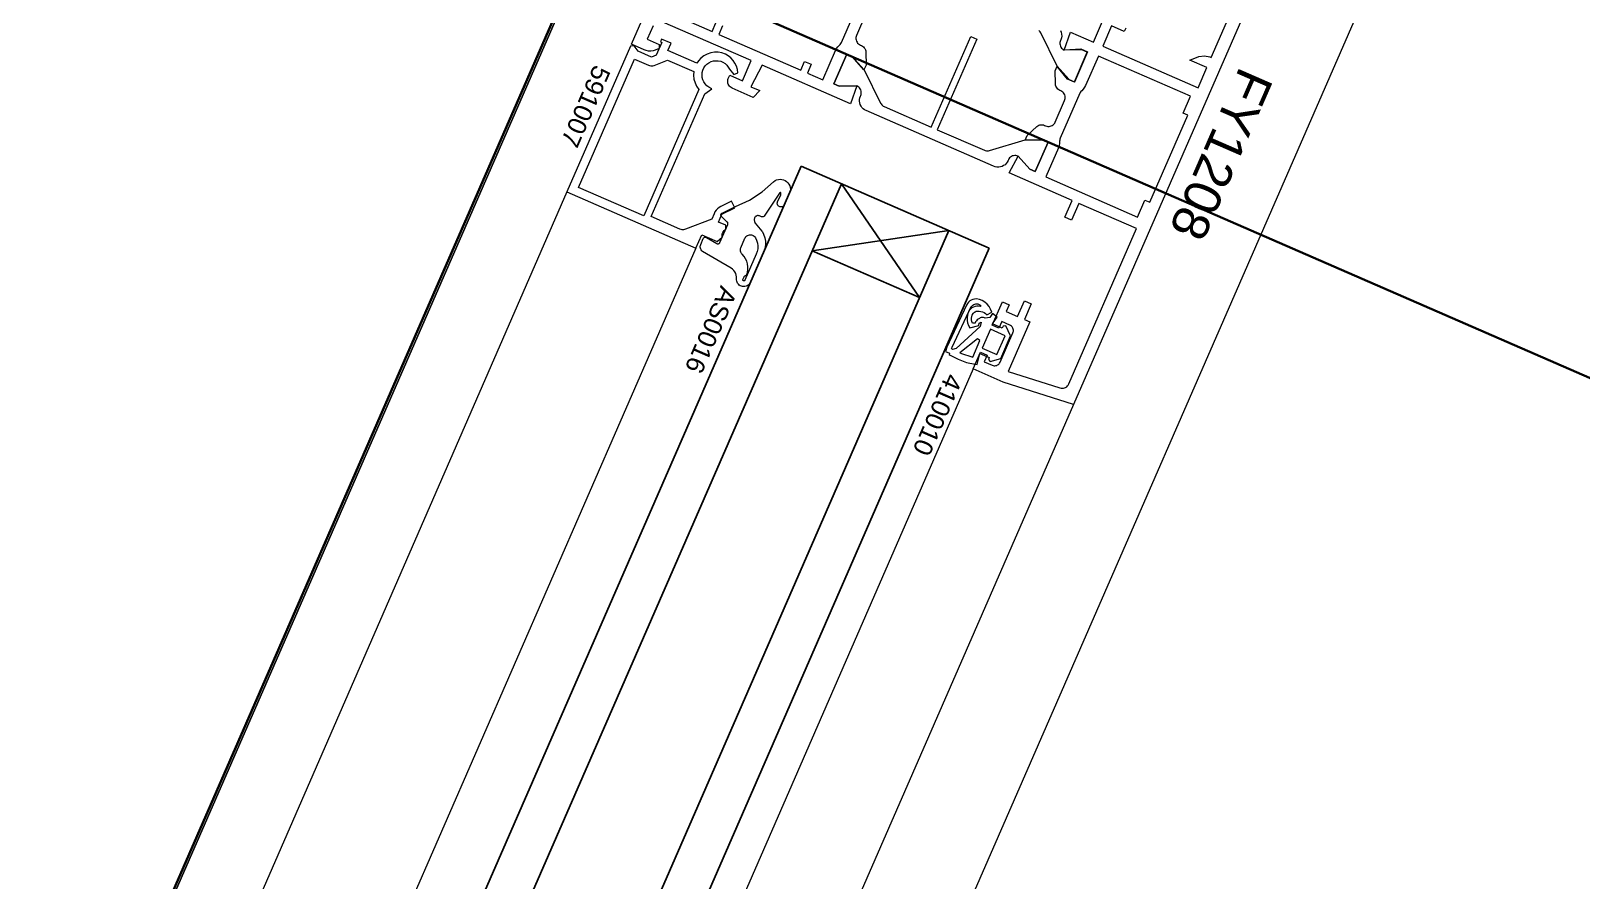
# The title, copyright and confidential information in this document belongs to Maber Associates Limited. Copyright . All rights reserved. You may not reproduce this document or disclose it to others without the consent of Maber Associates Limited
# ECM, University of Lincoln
# Model space of a CAD drawing. Header units: millimetres. Extents: x -37281 to 954596, y -59787 to 956680.
# Drawn here: x 3481.7 to 3693.5, y -19495.4 to -19379.3 of the extents above; entities that cross this region are included whole.
import ezdxf

# ---------------------------------------------------------------- set-up
doc = ezdxf.new("R2010")
doc.units = ezdxf.units.MM
doc.header["$MEASUREMENT"] = 0
doc.linetypes.add('Dot & Dashed', pattern=[670.277762, 352.777767, -176.388884, 0, -141.111112])
for name, color, linetype, lineweight in [('0_Pen_No__2', 8, 'Continuous', 15), ('0_Pen_No__5', 7, 'Continuous', 25), ('0_Pen_No__7', 7, 'Continuous', 35), ('0_Pen_No__9', 7, 'Continuous', 13), ('New_A-20-M_Roof_Pen_No__93', 8, 'Continuous', 13), ('New_A-25-M_Curtain_Wall_Pen_No__90', 8, 'Continuous', 20), ('New_A-25-M_Wall_Ext_Pen_No__87', 8, 'Continuous', 20)]:
    doc.layers.add(name, color=color, linetype=linetype, lineweight=lineweight)
for name, color, linetype in [('New_A-20-M_Roof', 7, 'Continuous'), ('New_A-25-M_Curtain_Wall', 7, 'Continuous'), ('New_A-25-M_Wall_Ext', 7, 'Continuous'), ('New_ArchiCAD Windows', 7, 'Continuous')]:
    doc.layers.add(name, color=color, linetype=linetype)
doc.layers.add('New_A-25-M_Curtain_Wall_Pen_No__69', color=7, linetype='Continuous', lineweight=20, true_color=0x606060)
doc.layers.add('New_ArchiCAD Windows_Pen_No__23', color=7, linetype='Continuous', lineweight=30, true_color=0x2a2a2a)
doc.styles.add('GENERATED_STYLE_3', font='')
doc.styles.get('GENERATED_STYLE_3').set_extended_font_data('Arial')

# ---------------------------------------------------------------- blocks, each defined once
blk = doc.blocks.new('Wall_2_3', base_point=(10092.6, -4631.3))
at = {"layer": 'New_A-25-M_Wall_Ext_Pen_No__87', "linetype": 'Continuous', "flags": 128}
for points in [[(10000.93, -4591.33), (2142.47, -22613.27)], [(2234.14, -22653.24), (10092.6, -4631.3)]]:
    blk.add_lwpolyline(points, dxfattribs=at)
blk = doc.blocks.new('Wall_4_3', base_point=(9982.59, -4632.6))
at = {"layer": 'New_A-25-M_Wall_Ext_Pen_No__87', "linetype": 'Continuous', "flags": 128}
blk.add_lwpolyline([(2142.18, -22613.14), (4865.77, -16367.08)], dxfattribs=at)
blk = doc.blocks.new('Triple Window 19[12]_3')
at = {"layer": 'New_ArchiCAD Windows_Pen_No__23', "linetype": 'Continuous'}
for p, q in [((3557.65, -19367.03), (3532.67, -19424.32)), ((3731.81, -19442.97), (3557.65, -19367.03)), ((3532.67, -19424.32), (3497.69, -19504.52))]:
    blk.add_line(p, q, dxfattribs=at)
blk = doc.blocks.new('Wall_139_3', base_point=(10165.92, -4712.54))
at = {"layer": 'New_ArchiCAD Windows', "color": 251, "linetype": 'Continuous', "lineweight": 20, "true_color": 0x606060}
blk.add_blockref('Triple Window 19[12]_3', (0, 0), dxfattribs=at)
blk = doc.blocks.new('Morph_1_3')
at = {"layer": 'New_A-20-M_Roof_Pen_No__93', "linetype": 'Continuous', "flags": 128}
blk.add_lwpolyline([(2064.53, -22792.01), (10012.82, -4564.06)], dxfattribs=at)
blk = doc.blocks.new('Beam_4_3', base_point=(10000.93, -4591.33))
at = {"layer": 'New_A-25-M_Curtain_Wall_Pen_No__69', "linetype": 'Dot & Dashed'}
blk.add_line((10000.93, -4591.33), (2142.47, -22613.27), dxfattribs=at)
at = {"layer": 'New_A-25-M_Curtain_Wall_Pen_No__90', "linetype": 'Continuous'}
blk.add_line((10000.93, -4591.33), (2142.47, -22613.27), dxfattribs=at)

msp = doc.modelspace()

# ---------------------------------------------------------------- linework, layer by layer
at = {"layer": '0_Pen_No__2', "linetype": 'Continuous', "flags": 128}
for points in [[(3655.59, -19357.91), (3624.01, -19430.33), (3614.44, -19427.25), (3610.32, -19425.45)], [(3566.61, -19378.57), (3565.81, -19380.41), (3567.46, -19381.13), (3567.45, -19381.68), (3566.92, -19381.89), (3566.62, -19381.98), (3566.31, -19382.02), (3566, -19382.02), (3565.69, -19381.96), (3565.39, -19381.86), (3563.65, -19381.1), (3572.85, -19360.02)], [(3628.02, -19381.35), (3641.04, -19387.03), (3642.24, -19384.28), (3639.92, -19383.27), (3641.13, -19382.79), (3641.89, -19382.66), (3642.66, -19382.82), (3642.84, -19382.9), (3650.51, -19365.3)], [(3576.11, -19378.57), (3575.59, -19379.76), (3586.77, -19384.64), (3587.29, -19383.44), (3588.2, -19383.84), (3587.69, -19385.04), (3589.79, -19385.95), (3591.53, -19381.97), (3591.67, -19381.7), (3591.86, -19381.45), (3592.07, -19381.24), (3592.18, -19381.13), (3592.27, -19381.01), (3592.33, -19380.88), (3595, -19374.77)], [(3567.79, -19376.36), (3574.67, -19379.36), (3575.19, -19378.17)], [(3595.68, -19376.96), (3594.4, -19379.89), (3594.35, -19380.04), (3594.32, -19380.19), (3594.32, -19380.35), (3594.34, -19380.51), (3594.39, -19380.66), (3594.46, -19380.8), (3594.55, -19380.93), (3594.65, -19381.04), (3594.78, -19381.13), (3594.92, -19381.21), (3595.06, -19381.27), (3595.21, -19381.35), (3595.33, -19381.45), (3595.45, -19381.57), (3595.54, -19381.7), (3595.6, -19381.85), (3595.65, -19382.01), (3595.66, -19382.17), (3595.69, -19383.94), (3595.41, -19384.58), (3593.79, -19382.79), (3593.06, -19382.47), (3591.3, -19386.5), (3592.03, -19386.82), (3594.45, -19386.78), (3593.59, -19389.25), (3581.49, -19383.97), (3579.97, -19386.91), (3581.17, -19387.43), (3580.29, -19388.36), (3577.4, -19387.1), (3577.27, -19387.02), (3577.14, -19386.93), (3577.03, -19386.82), (3576.94, -19386.69), (3576.87, -19386.55), (3576.83, -19386.4), (3576.81, -19386.24), (3576.81, -19386.08), (3576.84, -19385.93), (3576.89, -19385.78), (3577.09, -19385.32), (3578.83, -19386.08), (3580.03, -19383.33), (3567.93, -19378.06)], [(3610.32, -19425.45), (3611.32, -19423.16), (3612.23, -19423.56), (3611.83, -19424.48), (3612.93, -19424.95), (3613.05, -19425), (3613.18, -19425.02), (3613.3, -19425.02), (3613.43, -19425), (3613.55, -19424.97), (3613.66, -19424.91), (3613.76, -19424.84), (3613.85, -19424.75), (3613.93, -19424.65), (3613.99, -19424.54), (3615.75, -19420.51), (3615.79, -19420.39), (3615.81, -19420.27), (3615.81, -19420.14), (3615.79, -19420.02), (3615.76, -19419.9), (3615.7, -19419.78), (3615.63, -19419.68), (3615.54, -19419.59), (3615.44, -19419.51), (3615.33, -19419.45), (3614.23, -19418.98), (3613.83, -19419.89), (3612.92, -19419.49), (3614.31, -19416.28), (3615.23, -19416.68), (3614.83, -19417.6), (3616.39, -19418.28), (3617.31, -19416.17), (3618.23, -19416.57), (3617.31, -19418.68), (3618.04, -19419), (3615.09, -19425.78), (3622.16, -19428.05), (3622.32, -19428.09), (3622.49, -19428.1), (3622.65, -19428.09), (3622.81, -19428.04), (3622.95, -19427.98), (3623.09, -19427.89), (3623.21, -19427.78), (3623.31, -19427.65), (3623.39, -19427.5), (3632.64, -19406.28), (3624.76, -19402.84), (3623.76, -19405.13), (3622.84, -19404.73), (3623.84, -19402.44), (3615.23, -19398.68), (3616.45, -19396.38), (3618.07, -19398.17), (3618.8, -19398.49), (3620.56, -19394.46), (3619.82, -19394.14), (3617.41, -19394.18), (3617.69, -19393.54), (3619.01, -19392.35), (3619.14, -19392.25), (3619.28, -19392.17), (3619.43, -19392.12), (3619.6, -19392.1), (3619.76, -19392.1), (3619.92, -19392.12), (3620.07, -19392.18), (3620.22, -19392.24), (3620.37, -19392.29), (3620.52, -19392.32), (3620.68, -19392.32), (3620.83, -19392.3), (3620.98, -19392.25), (3621.12, -19392.18), (3621.25, -19392.09), (3621.37, -19391.99), (3621.46, -19391.86), (3621.53, -19391.72), (3622.81, -19388.79), (3622.86, -19388.64), (3622.89, -19388.49), (3622.89, -19388.33), (3622.87, -19388.17), (3622.83, -19388.02), (3622.76, -19387.88), (3622.67, -19387.75), (3622.56, -19387.64), (3622.43, -19387.55), (3622.3, -19387.47), (3622.15, -19387.41), (3622.01, -19387.33), (3621.88, -19387.23), (3621.77, -19387.11), (3621.68, -19386.98), (3621.61, -19386.83), (3621.57, -19386.67), (3621.55, -19386.51), (3621.53, -19384.74), (3621.81, -19384.09), (3623.42, -19385.89), (3624.16, -19386.21), (3625.91, -19382.18), (3625.18, -19381.86), (3622.76, -19381.89), (3623.62, -19379.43), (3626.74, -19380.79), (3628.54, -19376.67)], [(3622.26, -19379.22), (3622.35, -19379.46), (3622.4, -19379.72), (3622.41, -19379.98), (3622.37, -19380.24), (3622.29, -19380.49), (3622.25, -19380.58), (3622.2, -19380.73), (3622.17, -19380.88), (3622.17, -19381.04), (3622.19, -19381.19), (3622.23, -19381.34), (3622.3, -19381.48), (3622.39, -19381.61), (3622.5, -19381.73), (3622.63, -19381.82), (3622.76, -19381.89), (3622.78, -19381.85), (3625.02, -19381.73), (3625.93, -19382.13), (3624.14, -19386.26), (3623.22, -19385.86), (3621.79, -19384.14), (3621.81, -19384.09), (3619.54, -19379.55), (3619.47, -19379.42), (3619.39, -19379.32), (3619.28, -19379.22)], [(3631.16, -19378.9), (3630.96, -19379.36), (3629.22, -19378.6), (3628.02, -19381.35)], [(3577.65, -19385.21), (3578.18, -19385), (3578.12, -19384.54), (3577.99, -19384.1), (3577.8, -19383.69), (3577.55, -19383.3), (3577.24, -19382.96), (3576.88, -19382.67), (3576.49, -19382.44), (3576.01, -19382.28), (3575.5, -19382.2), (3574.99, -19382.2), (3574.49, -19382.28), (3574.01, -19382.45), (3573.56, -19382.69), (3573.15, -19383), (3572.81, -19383.37), (3572.57, -19383.68), (3568.63, -19381.96), (3569.07, -19380.95), (3567.78, -19380.39), (3567.62, -19380.76), (3567.81, -19380.84), (3567.05, -19382.58), (3566.39, -19382.84), (3564.6, -19382.06), (3564.05, -19381.32), (3563.53, -19381.38), (3554.86, -19401.27), (3572.46, -19408.94), (3573.26, -19407.11), (3575.37, -19408.03), (3576.06, -19407.46), (3576.03, -19407.3), (3576.04, -19407.14), (3576.07, -19406.98), (3576.13, -19406.82), (3576.21, -19406.68), (3576.31, -19406.55), (3576.43, -19406.45), (3576.57, -19406.36), (3576.55, -19405.82), (3575.54, -19405.38), (3576, -19404.32), (3577.79, -19403.43), (3577.34, -19402.54), (3575.88, -19403.27), (3575.64, -19403.41), (3575.42, -19403.58), (3575.23, -19403.78), (3575.07, -19404.01), (3574.94, -19404.26), (3574.63, -19404.98), (3571.06, -19406.38), (3570.91, -19406.42), (3570.75, -19406.44), (3570.59, -19406.44), (3570.44, -19406.41), (3570.29, -19406.36), (3566.37, -19404.65)], [(3566.37, -19404.65), (3573.68, -19387.88), (3574.62, -19387.18), (3574.24, -19386.95), (3573.97, -19386.76), (3573.74, -19386.52), (3573.55, -19386.24), (3573.41, -19385.94), (3573.33, -19385.62), (3573.3, -19385.28), (3573.33, -19384.95), (3573.41, -19384.63), (3573.55, -19384.33), (3573.74, -19384.05), (3573.97, -19383.81), (3574.24, -19383.62), (3574.54, -19383.47), (3574.86, -19383.37), (3575.19, -19383.34), (3575.52, -19383.35), (3575.85, -19383.43), (3576.16, -19383.56), (3576.44, -19383.74), (3576.68, -19383.96), (3576.89, -19384.23), (3577.04, -19384.52), (3577.65, -19385.21)]]:
    msp.add_lwpolyline(points, dxfattribs=at)
for points in [[(3609.99, -19380.04), (3610.82, -19380.39), (3605.42, -19392.77), (3611.85, -19395.57), (3611.98, -19395.62), (3612.12, -19395.65), (3612.26, -19395.66), (3612.4, -19395.65), (3612.54, -19395.62), (3617.42, -19394.16), (3619.82, -19394.14), (3620.56, -19394.46), (3618.8, -19398.49), (3618.07, -19398.17), (3616.45, -19396.38), (3616.3, -19396.33), (3616.15, -19396.3), (3615.99, -19396.3), (3615.83, -19396.32), (3615.68, -19396.36), (3615.54, -19396.43), (3615.41, -19396.52), (3615.3, -19396.63), (3615.21, -19396.76), (3615.13, -19396.89), (3615.09, -19396.99), (3614.98, -19397.19), (3614.84, -19397.38), (3614.67, -19397.55), (3614.48, -19397.68), (3614.27, -19397.78), (3614.04, -19397.85), (3613.81, -19397.88), (3613.57, -19397.88), (3613.34, -19397.84), (3613.12, -19397.76), (3595.7, -19390.17), (3595.49, -19390.06), (3595.31, -19389.91), (3595.14, -19389.75), (3595.01, -19389.55), (3594.91, -19389.34), (3594.84, -19389.12), (3594.8, -19388.88), (3594.81, -19388.65), (3594.85, -19388.42), (3594.93, -19388.19), (3594.97, -19388.1), (3595.02, -19387.95), (3595.05, -19387.8), (3595.05, -19387.64), (3595.03, -19387.49), (3594.98, -19387.34), (3594.91, -19387.19), (3594.82, -19387.07), (3594.71, -19386.95), (3594.59, -19386.86), (3594.45, -19386.78), (3592.03, -19386.82), (3591.3, -19386.5), (3593.06, -19382.47), (3593.79, -19382.79), (3595.42, -19384.57), (3597.67, -19389.13), (3597.74, -19389.25), (3597.83, -19389.36), (3597.93, -19389.46), (3598.04, -19389.54), (3598.17, -19389.61), (3604.6, -19392.41)], [(3565.33, -19404.53), (3556.44, -19400.65), (3564.07, -19383.14), (3565.98, -19383.97), (3566.13, -19384.02), (3566.29, -19384.05), (3566.44, -19384.05), (3566.6, -19384.03), (3566.75, -19383.99), (3568.6, -19383.26), (3572.18, -19384.82), (3572.15, -19385.34), (3572.2, -19385.86), (3572.34, -19386.36), (3572.56, -19386.83), (3572.86, -19387.26)], [(3627.42, -19382.73), (3625.68, -19386.71), (3625.54, -19386.98), (3625.36, -19387.23), (3625.14, -19387.44), (3625.04, -19387.55), (3624.95, -19387.67), (3624.88, -19387.8), (3622.22, -19393.91), (3622.17, -19394.05), (3622.14, -19394.2), (3622.13, -19394.34), (3622.12, -19394.65), (3622.07, -19394.95), (3621.96, -19395.24), (3620.23, -19399.22), (3632.78, -19404.7), (3633.78, -19402.41), (3634.43, -19402.69), (3639.62, -19390.77), (3638.98, -19390.49), (3639.98, -19388.2)]]:
    msp.add_lwpolyline(points, close=True, dxfattribs=at)
at = {"layer": '0_Pen_No__5', "linetype": 'Continuous'}
for p, q in [((3586.83, -19397.75), (3464.56, -19678.17)), ((3586.83, -19397.75), (3612.5, -19408.95)), ((3592.33, -19400.15), (3470.06, -19680.57)), ((3603, -19415.71), (3592.33, -19400.15)), ((3607, -19406.55), (3484.72, -19686.96)), ((3607, -19406.55), (3588.33, -19409.32)), ((3612.5, -19408.95), (3490.22, -19689.36)), ((3588.33, -19409.32), (3603, -19415.71))]:
    msp.add_line(p, q, dxfattribs=at)
at = {"layer": '0_Pen_No__9', "linetype": 'Continuous'}
for p, q in [((3554.86, -19401.27), (3438.98, -19667.02)), ((3572.46, -19408.94), (3456.58, -19674.69)), ((3610.32, -19425.45), (3494.44, -19691.2)), ((3624.01, -19430.33), (3507.73, -19697))]:
    msp.add_line(p, q, dxfattribs=at)
at = {"layer": '0_Pen_No__9', "linetype": 'Continuous', "flags": 128}
for points in [[(3573.37, -19409.4), (3573.27, -19409.31), (3573.18, -19409.2), (3573.12, -19409.09), (3573.08, -19408.96), (3573.05, -19408.83), (3573.05, -19408.7), (3573.07, -19408.57), (3573.12, -19408.44), (3573.47, -19407.64), (3573.49, -19407.59), (3573.52, -19407.55), (3573.56, -19407.52), (3573.6, -19407.49), (3573.65, -19407.47), (3573.7, -19407.46), (3573.75, -19407.46), (3573.8, -19407.46), (3573.85, -19407.48), (3573.89, -19407.5), (3575.31, -19408.33), (3575.35, -19408.35), (3575.4, -19408.36), (3575.45, -19408.37), (3575.5, -19408.37), (3575.55, -19408.35), (3575.6, -19408.33), (3575.64, -19408.31), (3575.68, -19408.27), (3575.71, -19408.23), (3575.73, -19408.19), (3576.81, -19405.72), (3576.82, -19405.68), (3576.83, -19405.63), (3576.83, -19405.59), (3576.83, -19405.54), (3576.82, -19405.5), (3576.8, -19405.46), (3576.77, -19405.42), (3576.74, -19405.39), (3575.97, -19404.65), (3575.93, -19404.61), (3575.91, -19404.57), (3575.89, -19404.52), (3575.88, -19404.47), (3575.87, -19404.42), (3575.88, -19404.37), (3575.89, -19404.33), (3575.91, -19404.28), (3575.94, -19404.24), (3575.98, -19404.2), (3576.02, -19404.17), (3576.06, -19404.15), (3577.88, -19403.27), (3579.76, -19402.38), (3581.51, -19401.24), (3583.08, -19399.87), (3583.28, -19399.73), (3583.49, -19399.63), (3583.72, -19399.57), (3583.96, -19399.54), (3584.2, -19399.56), (3584.43, -19399.62), (3584.65, -19399.72), (3584.85, -19399.85), (3585.02, -19400.02), (3585.16, -19400.21), (3585.27, -19400.42), (3585.34, -19400.65), (3585.37, -19400.89), (3585.36, -19401.13), (3584.53, -19403.02), (3584.5, -19403.09), (3584.44, -19403.16), (3584.38, -19403.21), (3584.32, -19403.26), (3584.24, -19403.29), (3584.16, -19403.31), (3584.08, -19403.32), (3584, -19403.31), (3583.92, -19403.29), (3583.84, -19403.26), (3583.77, -19403.21), (3583.71, -19403.16), (3583.66, -19403.09), (3583.62, -19403.02), (3583.59, -19402.94), (3583.58, -19402.86), (3583.58, -19402.78), (3583.59, -19402.7), (3583.62, -19402.62), (3584.04, -19401.65), (3584.06, -19401.6), (3584.07, -19401.55), (3584.07, -19401.51), (3584.07, -19401.46), (3584.05, -19401.41), (3584.03, -19401.37), (3584.01, -19401.33), (3583.96, -19401.35), (3583.93, -19401.38), (3583.89, -19401.41), (3583.86, -19401.44), (3581.77, -19404.58), (3581.72, -19404.65), (3581.66, -19404.67), (3581.61, -19404.69), (3581.56, -19404.69), (3581.52, -19404.69), (3581.47, -19404.68), (3581.42, -19404.67), (3581.14, -19404.55), (3581.06, -19404.52), (3580.97, -19404.51), (3580.89, -19404.51), (3580.8, -19404.52), (3580.72, -19404.56), (3580.64, -19404.6), (3580.58, -19404.66), (3580.52, -19404.73), (3580.48, -19404.8), (3580.46, -19404.89), (3580.44, -19404.97), (3580.44, -19405.06), (3580.48, -19405.37), (3580.49, -19405.41), (3580.5, -19405.46), (3580.52, -19405.5), (3580.55, -19405.53), (3581.48, -19406.62), (3581.52, -19406.68), (3581.55, -19406.74), (3581.69, -19407.05), (3581.86, -19407.52), (3581.95, -19408.02), (3581.95, -19408.52), (3581.87, -19409.02), (3581.71, -19409.49), (3579.92, -19413.61), (3579.84, -19413.76), (3579.74, -19413.89), (3579.61, -19414), (3579.47, -19414.09), (3579.32, -19414.16), (3579.16, -19414.2), (3579, -19414.21), (3578.83, -19414.2), (3578.67, -19414.16), (3578.52, -19414.09), (3578.38, -19414), (3578.26, -19413.88), (3578.16, -19413.75), (3578.08, -19413.61), (3578.03, -19413.45), (3578, -19413.28), (3578, -19413.12), (3578.01, -19412.88), (3577.97, -19412.64), (3577.9, -19412.4), (3577.79, -19412.19), (3577.64, -19411.99), (3577.47, -19411.82), (3577.27, -19411.68)], [(3579.15, -19407.61), (3579.22, -19407.49), (3579.3, -19407.38), (3579.4, -19407.29), (3579.51, -19407.22), (3579.64, -19407.16), (3579.77, -19407.13), (3579.91, -19407.13), (3580.04, -19407.14), (3580.17, -19407.18), (3580.29, -19407.24), (3580.4, -19407.31), (3580.5, -19407.41), (3580.58, -19407.52), (3580.75, -19407.87), (3580.86, -19408.25), (3580.92, -19408.64), (3580.91, -19409.03), (3580.84, -19409.42), (3580.71, -19409.79), (3579.16, -19413.34), (3579.15, -19413.36), (3579.14, -19413.38), (3579.12, -19413.4), (3579.1, -19413.41), (3579.07, -19413.42), (3579.05, -19413.43), (3579.03, -19413.43), (3579, -19413.43), (3578.98, -19413.42), (3578.95, -19413.41), (3578.93, -19413.4), (3578.91, -19413.38), (3578.9, -19413.36), (3578.89, -19413.34), (3578.88, -19413.31), (3578.88, -19413.29), (3578.88, -19413.27), (3578.88, -19413.24), (3578.89, -19413.22), (3579.03, -19412.88), (3579.06, -19412.84), (3579.08, -19412.8), (3579.12, -19412.77), (3579.15, -19412.74), (3579.19, -19412.72), (3579.24, -19412.71), (3579.28, -19412.7), (3579.33, -19412.7), (3579.37, -19412.62), (3579.49, -19412.26), (3579.56, -19411.88), (3579.57, -19411.5), (3579.52, -19411.11), (3579.42, -19410.75), (3579.25, -19410.4), (3579.04, -19410.08), (3578.78, -19409.79), (3578.7, -19409.7), (3578.63, -19409.6), (3578.58, -19409.49), (3578.54, -19409.37), (3578.53, -19409.25), (3578.53, -19409.13), (3578.55, -19409.01), (3578.59, -19408.89)], [(3609.41, -19416.73), (3606.74, -19422.5), (3606.53, -19423.08), (3607.11, -19423.31), (3607.04, -19423.47), (3607.18, -19423.56), (3608.26, -19424.13), (3609.41, -19424.55), (3610.59, -19424.82), (3610.88, -19424.86), (3611.21, -19423.33), (3612.52, -19423.9), (3612.4, -19424.18), (3612.64, -19424.45), (3614.11, -19424.02), (3615.44, -19420.95), (3614.76, -19419.58), (3614.4, -19419.59), (3614.28, -19419.87), (3612.97, -19419.3), (3613.62, -19418.36), (3612.96, -19417.9), (3612.6, -19418.43), (3611.98, -19418.52), (3611.87, -19418.46), (3611.75, -19418.43), (3611.64, -19418.42), (3611.52, -19418.42), (3611.4, -19418.44), (3611.29, -19418.48), (3611.18, -19418.54), (3611.02, -19418.63), (3610.88, -19418.74), (3610.76, -19418.87), (3610.66, -19419.02), (3610.59, -19419.19), (3610.21, -19419.2), (3610.14, -19418.98), (3610.1, -19418.76), (3610.1, -19418.53), (3610.13, -19418.31), (3610.2, -19418.09), (3610.3, -19417.89), (3610.39, -19417.79), (3610.49, -19417.7), (3610.61, -19417.63), (3610.73, -19417.58), (3610.86, -19417.56), (3611, -19417.55), (3611.13, -19417.57), (3611.37, -19417.6), (3611.6, -19417.66), (3611.82, -19417.76), (3612.02, -19417.88), (3612.2, -19418.04), (3612.85, -19417.69), (3612.71, -19417.3), (3612.51, -19416.93), (3612.24, -19416.61), (3611.92, -19416.33), (3611.56, -19416.12), (3611.17, -19415.96), (3610.76, -19415.88), (3610.52, -19415.9), (3610.29, -19415.95), (3610.06, -19416.05), (3609.86, -19416.17), (3609.68, -19416.33), (3609.53, -19416.52)], [(3607.46, -19422.5), (3610.07, -19416.92), (3610.17, -19416.81), (3610.28, -19416.72), (3610.41, -19416.65), (3610.55, -19416.6), (3610.69, -19416.57), (3610.83, -19416.56), (3610.98, -19416.58), (3611.12, -19416.63), (3611.25, -19416.69), (3611.37, -19416.77), (3611.29, -19416.93), (3611.06, -19416.89), (3610.82, -19416.89), (3610.59, -19416.93), (3610.36, -19417.01), (3610.15, -19417.12), (3609.97, -19417.27), (3609.8, -19417.44), (3609.65, -19417.76), (3609.54, -19418.11), (3609.49, -19418.46), (3609.5, -19418.82), (3609.57, -19419.17), (3609.69, -19419.51), (3609.87, -19419.82), (3611.11, -19419.52), (3611.13, -19419.2), (3611.42, -19419.08), (3611.3, -19419.67), (3608, -19422.66), (3607.5, -19422.81), (3607.38, -19422.67)], [(3611.56, -19422.61), (3613.57, -19423.49), (3614.69, -19420.92), (3612.68, -19420.04)], [(3610.14, -19423.81), (3610.26, -19423.84), (3611.24, -19421.58), (3610.93, -19421.34), (3608.52, -19423.26), (3608.75, -19423.36)]]:
    msp.add_lwpolyline(points, close=True, dxfattribs=at)

# ---------------------------------------------------------------- block references
at = {"layer": 'New_A-20-M_Roof', "linetype": 'Continuous', "lineweight": 0}
msp.add_blockref('Morph_1_3', (0, 0), dxfattribs=at)
at = {"layer": 'New_A-25-M_Curtain_Wall', "color": 8, "lineweight": 20}
msp.add_blockref('Beam_4_3', (10000.93, -4591.33), dxfattribs=at)
at = {"layer": 'New_A-25-M_Wall_Ext', "color": 250, "lineweight": 50, "true_color": 0x2a2a2a}
for name, p in [('Wall_4_3', (9982.59, -4632.6)), ('Wall_139_3', (10165.92, -4712.54)), ('Wall_2_3', (10092.6, -4631.3))]:
    msp.add_blockref(name, p, dxfattribs=at)

# ---------------------------------------------------------------- texts
at = {"layer": '0_Pen_No__7', "linetype": 'Continuous', "attachment_point": 7, "rotation": 246.4404, "style": 'GENERATED_STYLE_3'}
for s, insert, char_height in [('\\A1;{\\fArial|b0|i0|c0|p34;591007}', (3558.56, -19383.74), 2.5), ('\\A1;{\\fArial|b0|i0|c0|p34;FY1208}', (3646.73, -19383.92), 5), ('\\A1;{\\fArial|b0|i0|c0|p34;AS0016}', (3575.84, -19413.93), 2.5), ('\\A1;{\\fArial|b0|i0|c0|p34;410010}', (3606.63, -19425.87), 2.5)]:
    msp.add_mtext(s, dxfattribs=dict(at, insert=insert, char_height=char_height))

doc.saveas('drawing.dxf')
